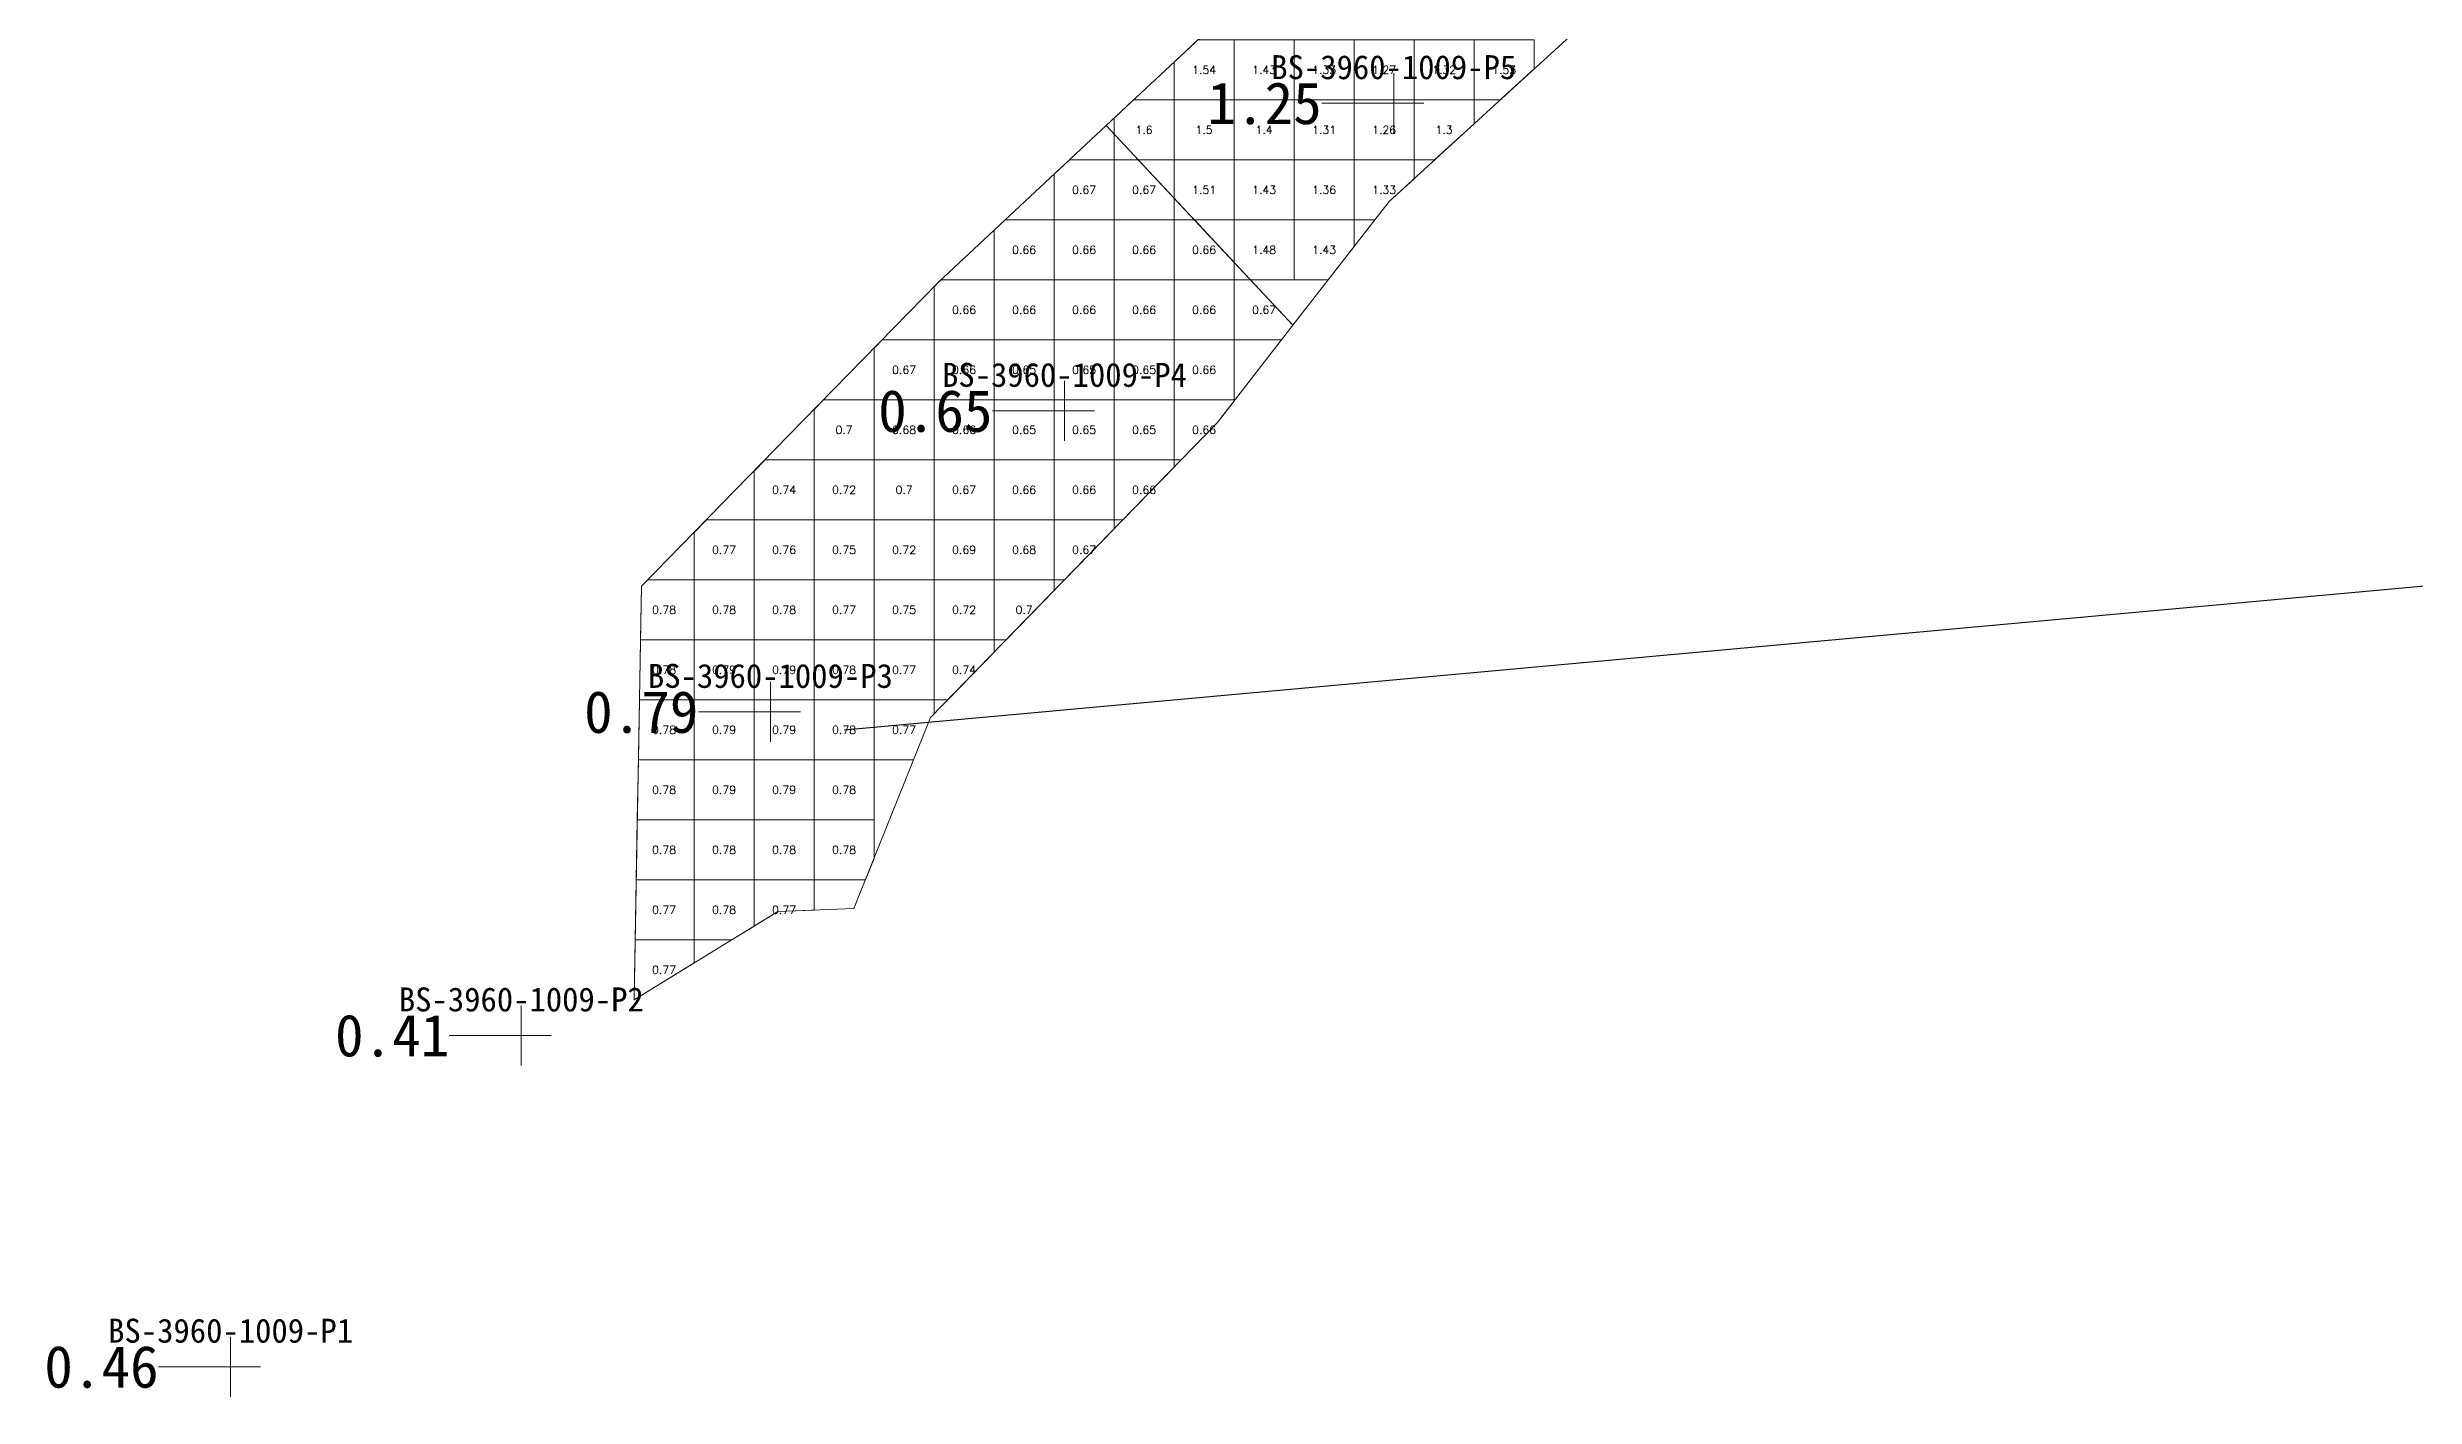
# Model space of a CAD drawing. Header units: inches. Extents: x 469908 to 470062, y 4349724 to 4349845.
# Drawn here: x 469908.17 to 469947.62, y 4349724.12 to 4349746.61 of the extents above; entities that cross this region are included whole.
import ezdxf
from ezdxf.enums import TextEntityAlignment as Align

# ---------------------------------------------------------------- set-up
doc = ezdxf.new("R2010")
doc.units = ezdxf.units.IN
doc.header["$MEASUREMENT"] = 0
for name, color, linetype, lineweight in [('0.500-1.000', 7, 'Continuous', 0), ('孔口文字', 7, 'Continuous', 0), ('点', 7, 'Continuous', 0), ('爆区方格网', 7, 'Continuous', 0), ('线条', 7, 'Continuous', 0), ('钻孔', 7, 'Continuous', 0)]:
    doc.layers.add(name, color=color, linetype=linetype, lineweight=lineweight)
doc.styles.add('3dmine_textStyle_1', font='txt.shx', dxfattribs={"height": 1, "bigfont": 'gbcbig.shx'})
doc.styles.add('3dmine_textStyle_2', font='simsunb.ttf', dxfattribs={"height": 1})

msp = doc.modelspace()

# ---------------------------------------------------------------- hatches: boundary and pattern name
at = {"layer": '钻孔', "linetype": 'Continuous', "lineweight": 0, "true_color": 0x0000ff, "extrusion": (0, 1, 0)}
msp.add_hatch(color=5, dxfattribs=at).paths.add_polyline_path([(-469931.61, 3950.221), (-469930.61, 3950.221), (-469930.61, 3961.221), (-469931.61, 3961.221)], flags=0)
at = {"layer": '钻孔', "linetype": 'Continuous', "lineweight": 0, "true_color": 0x00ffff, "extrusion": (0, 1, 0)}
for points in [[(-469926.123, 3950.382), (-469925.123, 3950.382), (-469925.123, 3961.382), (-469926.123, 3961.382)], [(-469921.222, 3949.75), (-469920.222, 3949.75), (-469920.222, 3961.75), (-469921.222, 3961.75)]]:
    msp.add_hatch(color=4, dxfattribs=at).paths.add_polyline_path(points, flags=0)
at = {"layer": '钻孔', "linetype": 'Continuous', "lineweight": 0, "true_color": 0x808080, "extrusion": (0, 1, 0)}
for points in [[(-469917.071, 3949.708), (-469916.071, 3949.708), (-469916.071, 3961.708), (-469917.071, 3961.708)], [(-469912.226, 3949.655), (-469911.226, 3949.655), (-469911.226, 3961.655), (-469912.226, 3961.655)]]:
    msp.add_hatch(color=8, dxfattribs=at).paths.add_polyline_path(points, flags=0)

# ---------------------------------------------------------------- linework, layer by layer
msp.add_line((469921.45, 4349735.232, 3961.382), (469955.142, 4349738.302))
at = {"color": 1, "linetype": 'Continuous', "lineweight": 0, "true_color": 0xff0000, "elevation": 3961.325}
msp.add_lwpolyline([(469932.341, 4349752.945), (469932.341, 4349752.945), (469930.357, 4349750.319), (469928.373, 4349747.693), (469925.818, 4349745.305), (469927.374, 4349743.64), (469928.93, 4349741.975), (469930.533, 4349744.038), (469932.349, 4349745.7), (469934.244, 4349747.435), (469936.441, 4349749.875), (469937.261, 4349750.787), (469937.261, 4349750.787), (469938.282, 4349751.818), (469934.988, 4349755.388), (469932.341, 4349752.945), (469928.373, 4349747.693), (469932.341, 4349752.945)], dxfattribs=at)
at = {"layer": '0.500-1.000', "color": 4, "linetype": 'Continuous', "lineweight": 0, "true_color": 0x00ffff}
msp.add_lwpolyline([(469928.93, 4349741.975), (469927.667, 4349740.35), (469924.082, 4349736.663), (469922.892, 4349735.438), (469921.614, 4349732.252), (469920.345, 4349732.202), (469917.949, 4349730.731), (469918.076, 4349737.628), (469920.526, 4349740.136), (469923.025, 4349742.694), (469925.818, 4349745.305), (469928.93, 4349741.975)], dxfattribs=at)
at = {"layer": '点', "color": 138, "linetype": 'Continuous', "lineweight": 0, "true_color": 0x004c4c}
for points, elevation in [([(469930.61, 4349745.178), (469930.61, 4349746.178)], 3961.221), ([(469931.11, 4349745.678), (469930.11, 4349745.678)], 3961.221), ([(469925.123, 4349740.049), (469925.123, 4349741.049)], 3961.382), ([(469925.623, 4349740.549), (469924.623, 4349740.549)], 3961.382), ([(469920.222, 4349735.031), (469920.222, 4349736.031)], 3961.75), ([(469920.722, 4349735.531), (469919.722, 4349735.531)], 3961.75), ([(469916.071, 4349729.638), (469916.071, 4349730.638)], 3961.708), ([(469916.571, 4349730.138), (469915.571, 4349730.138)], 3961.708), ([(469911.226, 4349724.116), (469911.226, 4349725.116)], 3961.655), ([(469911.726, 4349724.616), (469910.726, 4349724.616)], 3961.655)]:
    msp.add_lwpolyline(points, dxfattribs=dict(at, elevation=elevation))
at = {"layer": '爆区方格网', "color": 1, "linetype": 'Continuous', "lineweight": 0, "true_color": 0xff0000, "elevation": 3961.325}
for points in [[(469927.95, 4349745.732), (469926.95, 4349745.732), (469926.95, 4349746.363), (469927.345, 4349746.732), (469927.95, 4349746.732), (469927.95, 4349745.732)], [(469928.95, 4349745.732), (469927.95, 4349745.732), (469927.95, 4349746.732), (469928.95, 4349746.732), (469928.95, 4349745.732)], [(469929.95, 4349745.732), (469928.95, 4349745.732), (469928.95, 4349746.732), (469929.95, 4349746.732), (469929.95, 4349745.732)], [(469930.95, 4349745.732), (469929.95, 4349745.732), (469929.95, 4349746.732), (469930.95, 4349746.732), (469930.95, 4349745.732)], [(469931.95, 4349745.732), (469930.95, 4349745.732), (469930.95, 4349746.732), (469931.95, 4349746.732), (469931.95, 4349745.732)], [(469932.95, 4349746.25), (469932.384, 4349745.732), (469931.95, 4349745.732), (469931.95, 4349746.732), (469932.95, 4349746.732), (469932.95, 4349746.25)], [(469926.95, 4349744.732), (469925.95, 4349744.732), (469925.95, 4349745.428), (469926.275, 4349745.732), (469926.95, 4349745.732), (469926.95, 4349744.732)], [(469927.95, 4349744.732), (469926.95, 4349744.732), (469926.95, 4349745.732), (469927.95, 4349745.732), (469927.95, 4349744.732)], [(469928.95, 4349744.732), (469927.95, 4349744.732), (469927.95, 4349745.732), (469928.95, 4349745.732), (469928.95, 4349744.732)], [(469929.95, 4349744.732), (469928.95, 4349744.732), (469928.95, 4349745.732), (469929.95, 4349745.732), (469929.95, 4349744.732)], [(469930.95, 4349744.732), (469929.95, 4349744.732), (469929.95, 4349745.732), (469930.95, 4349745.732), (469930.95, 4349744.732)], [(469931.95, 4349745.335), (469931.292, 4349744.732), (469930.95, 4349744.732), (469930.95, 4349745.732), (469931.95, 4349745.732), (469931.95, 4349745.335)], [(469927.95, 4349743.732), (469926.95, 4349743.732), (469926.95, 4349744.732), (469927.95, 4349744.732), (469927.95, 4349743.732)], [(469928.95, 4349743.732), (469927.95, 4349743.732), (469927.95, 4349744.732), (469928.95, 4349744.732), (469928.95, 4349743.732)], [(469929.95, 4349743.732), (469928.95, 4349743.732), (469928.95, 4349744.732), (469929.95, 4349744.732), (469929.95, 4349743.732)], [(469930.95, 4349744.419), (469930.533, 4349744.038), (469930.296, 4349743.732), (469929.95, 4349743.732), (469929.95, 4349744.732), (469930.95, 4349744.732), (469930.95, 4349744.419)], [(469928.95, 4349742.732), (469927.95, 4349742.732), (469927.95, 4349743.732), (469928.95, 4349743.732), (469928.95, 4349742.732)], [(469929.95, 4349743.287), (469929.519, 4349742.732), (469928.95, 4349742.732), (469928.95, 4349743.732), (469929.95, 4349743.732), (469929.95, 4349743.287)]]:
    msp.add_lwpolyline(points, dxfattribs=at)
at = {"layer": '爆区方格网', "color": 4, "linetype": 'Continuous', "lineweight": 0, "true_color": 0x00ffff, "elevation": 3961.382}
for points in [[(469925.95, 4349743.732), (469924.95, 4349743.732), (469924.95, 4349744.493), (469925.206, 4349744.732), (469925.95, 4349744.732), (469925.95, 4349743.732)], [(469926.95, 4349744.094), (469926.95, 4349743.732), (469925.95, 4349743.732), (469925.95, 4349744.732), (469926.353, 4349744.732), (469926.95, 4349744.094)], [(469924.95, 4349742.732), (469923.95, 4349742.732), (469923.95, 4349743.559), (469924.136, 4349743.732), (469924.95, 4349743.732), (469924.95, 4349742.732)], [(469925.95, 4349742.732), (469924.95, 4349742.732), (469924.95, 4349743.732), (469925.95, 4349743.732), (469925.95, 4349742.732)], [(469926.95, 4349742.732), (469925.95, 4349742.732), (469925.95, 4349743.732), (469926.95, 4349743.732), (469926.95, 4349742.732)], [(469927.95, 4349743.024), (469927.95, 4349742.732), (469926.95, 4349742.732), (469926.95, 4349743.732), (469927.288, 4349743.732), (469927.95, 4349743.024)], [(469923.95, 4349741.732), (469922.95, 4349741.732), (469922.95, 4349742.617), (469923.025, 4349742.694), (469923.066, 4349742.732), (469923.95, 4349742.732), (469923.95, 4349741.732)], [(469924.95, 4349741.732), (469923.95, 4349741.732), (469923.95, 4349742.732), (469924.95, 4349742.732), (469924.95, 4349741.732)], [(469925.95, 4349741.732), (469924.95, 4349741.732), (469924.95, 4349742.732), (469925.95, 4349742.732), (469925.95, 4349741.732)], [(469926.95, 4349741.732), (469925.95, 4349741.732), (469925.95, 4349742.732), (469926.95, 4349742.732), (469926.95, 4349741.732)], [(469927.95, 4349741.732), (469926.95, 4349741.732), (469926.95, 4349742.732), (469927.95, 4349742.732), (469927.95, 4349741.732)], [(469928.93, 4349741.975), (469928.742, 4349741.732), (469927.95, 4349741.732), (469927.95, 4349742.732), (469928.223, 4349742.732), (469928.93, 4349741.975)], [(469922.95, 4349740.732), (469921.95, 4349740.732), (469921.95, 4349741.593), (469922.085, 4349741.732), (469922.95, 4349741.732), (469922.95, 4349740.732)], [(469923.95, 4349740.732), (469922.95, 4349740.732), (469922.95, 4349741.732), (469923.95, 4349741.732), (469923.95, 4349740.732)], [(469924.95, 4349740.732), (469923.95, 4349740.732), (469923.95, 4349741.732), (469924.95, 4349741.732), (469924.95, 4349740.732)], [(469925.95, 4349740.732), (469924.95, 4349740.732), (469924.95, 4349741.732), (469925.95, 4349741.732), (469925.95, 4349740.732)], [(469926.95, 4349740.732), (469925.95, 4349740.732), (469925.95, 4349741.732), (469926.95, 4349741.732), (469926.95, 4349740.732)], [(469927.95, 4349740.732), (469926.95, 4349740.732), (469926.95, 4349741.732), (469927.95, 4349741.732), (469927.95, 4349740.732)], [(469921.95, 4349739.732), (469920.95, 4349739.732), (469920.95, 4349740.57), (469921.109, 4349740.732), (469921.95, 4349740.732), (469921.95, 4349739.732)], [(469922.95, 4349739.732), (469921.95, 4349739.732), (469921.95, 4349740.732), (469922.95, 4349740.732), (469922.95, 4349739.732)], [(469923.95, 4349739.732), (469922.95, 4349739.732), (469922.95, 4349740.732), (469923.95, 4349740.732), (469923.95, 4349739.732)], [(469924.95, 4349739.732), (469923.95, 4349739.732), (469923.95, 4349740.732), (469924.95, 4349740.732), (469924.95, 4349739.732)], [(469925.95, 4349739.732), (469924.95, 4349739.732), (469924.95, 4349740.732), (469925.95, 4349740.732), (469925.95, 4349739.732)], [(469926.95, 4349739.732), (469925.95, 4349739.732), (469925.95, 4349740.732), (469926.95, 4349740.732), (469926.95, 4349739.732)], [(469927.95, 4349740.713), (469927.667, 4349740.35), (469927.067, 4349739.732), (469926.95, 4349739.732), (469926.95, 4349740.732), (469927.95, 4349740.732), (469927.95, 4349740.713)], [(469920.95, 4349738.732), (469919.95, 4349738.732), (469919.95, 4349739.546), (469920.132, 4349739.732), (469920.95, 4349739.732), (469920.95, 4349738.732)], [(469921.95, 4349738.732), (469920.95, 4349738.732), (469920.95, 4349739.732), (469921.95, 4349739.732), (469921.95, 4349738.732)], [(469922.95, 4349738.732), (469921.95, 4349738.732), (469921.95, 4349739.732), (469922.95, 4349739.732), (469922.95, 4349738.732)], [(469923.95, 4349738.732), (469922.95, 4349738.732), (469922.95, 4349739.732), (469923.95, 4349739.732), (469923.95, 4349738.732)], [(469924.95, 4349738.732), (469923.95, 4349738.732), (469923.95, 4349739.732), (469924.95, 4349739.732), (469924.95, 4349738.732)], [(469925.95, 4349738.732), (469924.95, 4349738.732), (469924.95, 4349739.732), (469925.95, 4349739.732), (469925.95, 4349738.732)], [(469926.95, 4349739.612), (469926.094, 4349738.732), (469925.95, 4349738.732), (469925.95, 4349739.732), (469926.95, 4349739.732), (469926.95, 4349739.612)], [(469919.95, 4349737.732), (469918.95, 4349737.732), (469918.95, 4349738.522), (469919.155, 4349738.732), (469919.95, 4349738.732), (469919.95, 4349737.732)], [(469920.95, 4349737.732), (469919.95, 4349737.732), (469919.95, 4349738.732), (469920.95, 4349738.732), (469920.95, 4349737.732)], [(469921.95, 4349737.732), (469920.95, 4349737.732), (469920.95, 4349738.732), (469921.95, 4349738.732), (469921.95, 4349737.732)], [(469922.95, 4349737.732), (469921.95, 4349737.732), (469921.95, 4349738.732), (469922.95, 4349738.732), (469922.95, 4349737.732)], [(469923.95, 4349737.732), (469922.95, 4349737.732), (469922.95, 4349738.732), (469923.95, 4349738.732), (469923.95, 4349737.732)], [(469924.95, 4349737.732), (469923.95, 4349737.732), (469923.95, 4349738.732), (469924.95, 4349738.732), (469924.95, 4349737.732)], [(469925.95, 4349738.584), (469925.122, 4349737.732), (469924.95, 4349737.732), (469924.95, 4349738.732), (469925.95, 4349738.732), (469925.95, 4349738.584)], [(469918.95, 4349736.732), (469918.059, 4349736.732), (469918.076, 4349737.628), (469918.178, 4349737.732), (469918.95, 4349737.732), (469918.95, 4349736.732)], [(469919.95, 4349736.732), (469918.95, 4349736.732), (469918.95, 4349737.732), (469919.95, 4349737.732), (469919.95, 4349736.732)], [(469920.95, 4349736.732), (469919.95, 4349736.732), (469919.95, 4349737.732), (469920.95, 4349737.732), (469920.95, 4349736.732)], [(469921.95, 4349736.732), (469920.95, 4349736.732), (469920.95, 4349737.732), (469921.95, 4349737.732), (469921.95, 4349736.732)], [(469922.95, 4349736.732), (469921.95, 4349736.732), (469921.95, 4349737.732), (469922.95, 4349737.732), (469922.95, 4349736.732)], [(469923.95, 4349736.732), (469922.95, 4349736.732), (469922.95, 4349737.732), (469923.95, 4349737.732), (469923.95, 4349736.732)], [(469924.95, 4349737.555), (469924.15, 4349736.732), (469923.95, 4349736.732), (469923.95, 4349737.732), (469924.95, 4349737.732), (469924.95, 4349737.555)], [(469918.95, 4349735.732), (469918.041, 4349735.732), (469918.059, 4349736.732), (469918.95, 4349736.732), (469918.95, 4349735.732)], [(469919.95, 4349735.732), (469918.95, 4349735.732), (469918.95, 4349736.732), (469919.95, 4349736.732), (469919.95, 4349735.732)], [(469920.95, 4349735.732), (469919.95, 4349735.732), (469919.95, 4349736.732), (469920.95, 4349736.732), (469920.95, 4349735.732)], [(469921.95, 4349735.732), (469920.95, 4349735.732), (469920.95, 4349736.732), (469921.95, 4349736.732), (469921.95, 4349735.732)], [(469922.95, 4349735.732), (469921.95, 4349735.732), (469921.95, 4349736.732), (469922.95, 4349736.732), (469922.95, 4349735.732)], [(469923.95, 4349736.527), (469923.177, 4349735.732), (469922.95, 4349735.732), (469922.95, 4349736.732), (469923.95, 4349736.732), (469923.95, 4349736.527)], [(469918.95, 4349734.732), (469918.022, 4349734.732), (469918.041, 4349735.732), (469918.95, 4349735.732), (469918.95, 4349734.732)], [(469919.95, 4349734.732), (469918.95, 4349734.732), (469918.95, 4349735.732), (469919.95, 4349735.732), (469919.95, 4349734.732)], [(469920.95, 4349734.732), (469919.95, 4349734.732), (469919.95, 4349735.732), (469920.95, 4349735.732), (469920.95, 4349734.732)], [(469921.95, 4349734.732), (469920.95, 4349734.732), (469920.95, 4349735.732), (469921.95, 4349735.732), (469921.95, 4349734.732)], [(469922.95, 4349735.498), (469922.892, 4349735.438), (469922.609, 4349734.732), (469921.95, 4349734.732), (469921.95, 4349735.732), (469922.95, 4349735.732), (469922.95, 4349735.498)], [(469918.95, 4349733.732), (469918.004, 4349733.732), (469918.022, 4349734.732), (469918.95, 4349734.732), (469918.95, 4349733.732)], [(469919.95, 4349733.732), (469918.95, 4349733.732), (469918.95, 4349734.732), (469919.95, 4349734.732), (469919.95, 4349733.732)], [(469920.95, 4349733.732), (469919.95, 4349733.732), (469919.95, 4349734.732), (469920.95, 4349734.732), (469920.95, 4349733.732)], [(469921.95, 4349733.732), (469920.95, 4349733.732), (469920.95, 4349734.732), (469921.95, 4349734.732), (469921.95, 4349733.732)], [(469918.95, 4349732.732), (469917.986, 4349732.732), (469918.004, 4349733.732), (469918.95, 4349733.732), (469918.95, 4349732.732)], [(469919.95, 4349732.732), (469918.95, 4349732.732), (469918.95, 4349733.732), (469919.95, 4349733.732), (469919.95, 4349732.732)], [(469920.95, 4349732.732), (469919.95, 4349732.732), (469919.95, 4349733.732), (469920.95, 4349733.732), (469920.95, 4349732.732)], [(469921.95, 4349733.089), (469921.807, 4349732.732), (469920.95, 4349732.732), (469920.95, 4349733.732), (469921.95, 4349733.732), (469921.95, 4349733.089)], [(469918.95, 4349731.732), (469917.967, 4349731.732), (469917.986, 4349732.732), (469918.95, 4349732.732), (469918.95, 4349731.732)], [(469919.95, 4349731.96), (469919.579, 4349731.732), (469918.95, 4349731.732), (469918.95, 4349732.732), (469919.95, 4349732.732), (469919.95, 4349731.96)], [(469920.95, 4349732.226), (469920.345, 4349732.202), (469919.95, 4349731.96), (469919.95, 4349732.732), (469920.95, 4349732.732), (469920.95, 4349732.226)], [(469918.95, 4349731.346), (469917.95, 4349730.732), (469917.95, 4349730.732), (469917.95, 4349730.786), (469917.967, 4349731.732), (469918.95, 4349731.732), (469918.95, 4349731.346)]]:
    msp.add_lwpolyline(points, dxfattribs=at)
at = {"layer": '线条', "color": 138, "linetype": 'Continuous', "lineweight": 0, "true_color": 0x004c4c}
for points, elevation in [([(469930.61, 4349745.678), (469930.61, 4349745.678), (469930.61, 4349745.678)], 3961.221), ([(469925.123, 4349740.549), (469925.123, 4349740.549), (469925.123, 4349740.549)], 3961.382), ([(469920.222, 4349735.531), (469920.222, 4349735.531), (469920.222, 4349735.531)], 3961.75), ([(469916.071, 4349730.138), (469916.071, 4349730.138), (469916.071, 4349730.138)], 3961.708), ([(469911.226, 4349724.616), (469911.226, 4349724.616), (469911.226, 4349724.616)], 3961.655)]:
    msp.add_lwpolyline(points, dxfattribs=dict(at, elevation=elevation))
at = {"layer": '钻孔', "color": 5, "linetype": 'Continuous', "lineweight": 0, "true_color": 0x0000ff}
for elevation in [3961.221, 3950.221]:
    msp.add_lwpolyline([(469930.61, 4349745.678), (469929.41, 4349745.678)], dxfattribs=dict(at, elevation=elevation))
at = {"layer": '钻孔', "color": 4, "linetype": 'Continuous', "lineweight": 0, "true_color": 0x00ffff}
for points, elevation in [([(469925.123, 4349740.549), (469923.923, 4349740.549)], 3961.382), ([(469925.123, 4349740.549), (469923.923, 4349740.549)], 3950.382), ([(469920.222, 4349735.531), (469919.022, 4349735.531)], 3961.75), ([(469920.222, 4349735.531), (469919.022, 4349735.531)], 3949.75)]:
    msp.add_lwpolyline(points, dxfattribs=dict(at, elevation=elevation))
at = {"layer": '钻孔', "color": 8, "linetype": 'Continuous', "lineweight": 0, "true_color": 0x808080}
for points, elevation in [([(469916.071, 4349730.138), (469914.871, 4349730.138)], 3961.708), ([(469916.071, 4349730.138), (469914.871, 4349730.138)], 3949.708), ([(469911.226, 4349724.616), (469910.026, 4349724.616)], 3961.655), ([(469911.226, 4349724.616), (469910.026, 4349724.616)], 3949.655)]:
    msp.add_lwpolyline(points, dxfattribs=dict(at, elevation=elevation))

# ---------------------------------------------------------------- texts
at = {"color": 1, "linetype": 'Continuous', "lineweight": 0, "true_color": 0xff0000, "style": '3dmine_textStyle_1'}
for s, p in [('1.54', (469927.45, 4349746.232, 3961.325)), ('1.43', (469928.45, 4349746.232, 3961.325)), ('1.33', (469929.45, 4349746.232, 3961.325)), ('1.27', (469930.45, 4349746.232, 3961.325)), ('1.32', (469931.45, 4349746.232, 3961.325)), ('1.53', (469932.45, 4349746.232, 3961.325)), ('1.6', (469926.45, 4349745.232, 3961.325)), ('1.5', (469927.45, 4349745.232, 3961.325)), ('1.4', (469928.45, 4349745.232, 3961.325)), ('1.31', (469929.45, 4349745.232, 3961.325)), ('1.26', (469930.45, 4349745.232, 3961.325)), ('1.3', (469931.45, 4349745.232, 3961.325)), ('1.51', (469927.45, 4349744.232, 3961.325)), ('1.43', (469928.45, 4349744.232, 3961.325)), ('1.36', (469929.45, 4349744.232, 3961.325)), ('1.33', (469930.45, 4349744.232, 3961.325)), ('1.48', (469928.45, 4349743.232, 3961.325)), ('1.43', (469929.45, 4349743.232, 3961.325))]:
    msp.add_text(s, height=0.1333, dxfattribs=at).set_placement(p, align=Align.MIDDLE_CENTER)
at = {"color": 4, "linetype": 'Continuous', "lineweight": 0, "true_color": 0x00ffff, "style": '3dmine_textStyle_1'}
for s, p in [('0.67', (469925.45, 4349744.232, 3961.382)), ('0.67', (469926.45, 4349744.232, 3961.382)), ('0.66', (469924.45, 4349743.232, 3961.382)), ('0.66', (469925.45, 4349743.232, 3961.382)), ('0.66', (469926.45, 4349743.232, 3961.382)), ('0.66', (469927.45, 4349743.232, 3961.382)), ('0.66', (469923.45, 4349742.232, 3961.382)), ('0.66', (469924.45, 4349742.232, 3961.382)), ('0.66', (469925.45, 4349742.232, 3961.382)), ('0.66', (469926.45, 4349742.232, 3961.382)), ('0.66', (469927.45, 4349742.232, 3961.382)), ('0.67', (469928.45, 4349742.232, 3961.382)), ('0.67', (469922.45, 4349741.232, 3961.382)), ('0.66', (469923.45, 4349741.232, 3961.382)), ('0.65', (469924.45, 4349741.232, 3961.382)), ('0.65', (469925.45, 4349741.232, 3961.382)), ('0.65', (469926.45, 4349741.232, 3961.382)), ('0.66', (469927.45, 4349741.232, 3961.382)), ('0.7', (469921.45, 4349740.232, 3961.382)), ('0.68', (469922.45, 4349740.232, 3961.382)), ('0.66', (469923.45, 4349740.232, 3961.382)), ('0.65', (469924.45, 4349740.232, 3961.382)), ('0.65', (469925.45, 4349740.232, 3961.382)), ('0.65', (469926.45, 4349740.232, 3961.382)), ('0.66', (469927.45, 4349740.232, 3961.382)), ('0.74', (469920.45, 4349739.232, 3961.382)), ('0.72', (469921.45, 4349739.232, 3961.382)), ('0.7', (469922.45, 4349739.232, 3961.382)), ('0.67', (469923.45, 4349739.232, 3961.382)), ('0.66', (469924.45, 4349739.232, 3961.382)), ('0.66', (469925.45, 4349739.232, 3961.382)), ('0.66', (469926.45, 4349739.232, 3961.382)), ('0.77', (469919.45, 4349738.232, 3961.382)), ('0.76', (469920.45, 4349738.232, 3961.382)), ('0.75', (469921.45, 4349738.232, 3961.382)), ('0.72', (469922.45, 4349738.232, 3961.382)), ('0.69', (469923.45, 4349738.232, 3961.382)), ('0.68', (469924.45, 4349738.232, 3961.382)), ('0.67', (469925.45, 4349738.232, 3961.382)), ('0.78', (469918.45, 4349737.232, 3961.382)), ('0.78', (469919.45, 4349737.232, 3961.382)), ('0.78', (469920.45, 4349737.232, 3961.382)), ('0.77', (469921.45, 4349737.232, 3961.382)), ('0.75', (469922.45, 4349737.232, 3961.382)), ('0.72', (469923.45, 4349737.232, 3961.382)), ('0.7', (469924.45, 4349737.232, 3961.382)), ('0.78', (469918.45, 4349736.232, 3961.382)), ('0.79', (469919.45, 4349736.232, 3961.382)), ('0.79', (469920.45, 4349736.232, 3961.382)), ('0.78', (469921.45, 4349736.232, 3961.382)), ('0.77', (469922.45, 4349736.232, 3961.382)), ('0.74', (469923.45, 4349736.232, 3961.382)), ('0.78', (469918.45, 4349735.232, 3961.382)), ('0.79', (469919.45, 4349735.232, 3961.382)), ('0.79', (469920.45, 4349735.232, 3961.382)), ('0.78', (469921.45, 4349735.232, 3961.382)), ('0.77', (469922.45, 4349735.232, 3961.382)), ('0.78', (469918.45, 4349734.232, 3961.382)), ('0.79', (469919.45, 4349734.232, 3961.382)), ('0.79', (469920.45, 4349734.232, 3961.382)), ('0.78', (469921.45, 4349734.232, 3961.382)), ('0.78', (469918.45, 4349733.232, 3961.382)), ('0.78', (469919.45, 4349733.232, 3961.382)), ('0.78', (469920.45, 4349733.232, 3961.382)), ('0.78', (469921.45, 4349733.232, 3961.382)), ('0.77', (469918.45, 4349732.232, 3961.382)), ('0.78', (469919.45, 4349732.232, 3961.382)), ('0.77', (469920.45, 4349732.232, 3961.382)), ('0.77', (469918.45, 4349731.232, 3961.382))]:
    msp.add_text(s, height=0.1333, dxfattribs=at).set_placement(p, align=Align.MIDDLE_CENTER)
at = {"layer": '孔口文字', "color": 138, "linetype": 'Continuous', "lineweight": 0, "true_color": 0x004c4c, "style": '3dmine_textStyle_2'}
for s, p in [('BS-3960-1009-P5', (469930.61, 4349746.078, 3961.221)), ('BS-3960-1009-P4', (469925.123, 4349740.949, 3961.382)), ('BS-3960-1009-P3', (469920.222, 4349735.931, 3961.75)), ('BS-3960-1009-P2', (469916.071, 4349730.538, 3961.708)), ('BS-3960-1009-P1', (469911.226, 4349725.016, 3961.655))]:
    msp.add_text(s, height=0.4, dxfattribs=at).set_placement(p, align=Align.CENTER)
at = {"layer": '钻孔', "color": 5, "linetype": 'Continuous', "lineweight": 0, "true_color": 0x0000ff, "style": '3dmine_textStyle_2'}
msp.add_text('1.25', height=0.7, dxfattribs=at).set_placement((469929.41, 4349745.678, 3961.221), align=Align.MIDDLE_RIGHT)
at = {"layer": '钻孔', "color": 4, "linetype": 'Continuous', "lineweight": 0, "true_color": 0x00ffff, "style": '3dmine_textStyle_2'}
for s, p in [('0.65', (469923.923, 4349740.549, 3961.382)), ('0.79', (469919.022, 4349735.531, 3961.75))]:
    msp.add_text(s, height=0.7, dxfattribs=at).set_placement(p, align=Align.MIDDLE_RIGHT)
at = {"layer": '钻孔', "color": 8, "linetype": 'Continuous', "lineweight": 0, "true_color": 0x808080, "style": '3dmine_textStyle_2'}
for s, p in [('0.41', (469914.871, 4349730.138, 3961.708)), ('0.46', (469910.026, 4349724.616, 3961.655))]:
    msp.add_text(s, height=0.7, dxfattribs=at).set_placement(p, align=Align.MIDDLE_RIGHT)

doc.saveas('drawing.dxf')
